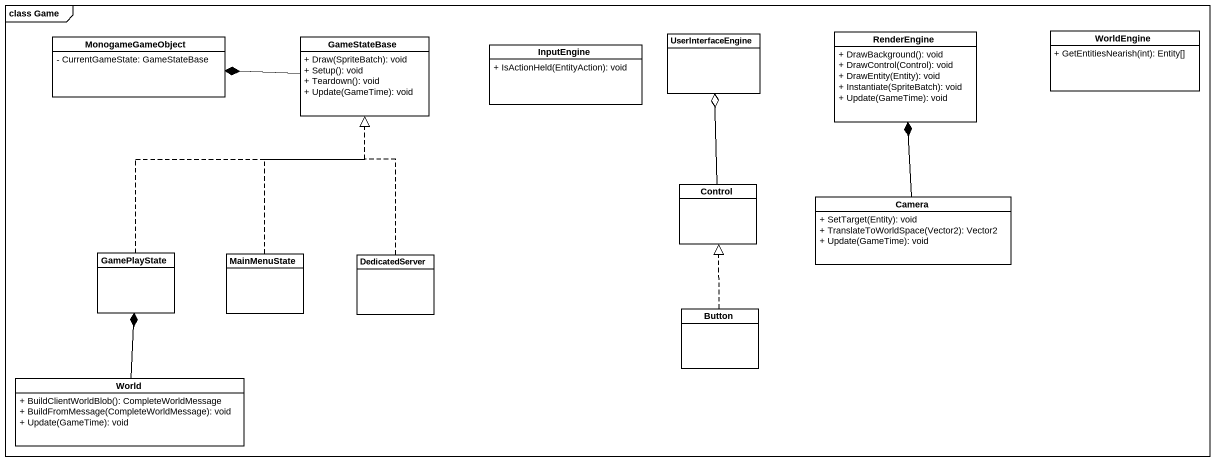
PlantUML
@startuml
mainframe class Game
hide circle
hide empty members
skinparam classAttributeIconSize 0
class MonogameGameObject {
  - CurrentGameState: GameStateBase
}
class GameStateBase {
  + Draw(SpriteBatch): void
  + Setup(): void
  + Teardown(): void
  + Update(GameTime): void
}
class UserInterfaceEngine
class RenderEngine {
  + DrawBackground(): void
  + DrawControl(Control): void
  + DrawEntity(Entity): void
  + Instantiate(SpriteBatch): void
  + Update(GameTime): void
}
class WorldEngine {
  + GetEntitiesNearish(int): Entity[]
}
class InputEngine {
  + IsActionHeld(EntityAction): void
}
class "Control" as Control_
class Camera {
  + SetTarget(Entity): void
  + TranslateToWorldSpace(Vector2): Vector2
  + Update(GameTime): void
}
class GamePlayState
class MainMenuState
class DedicatedServer
class Button
class World {
  + BuildClientWorldBlob(): CompleteWorldMessage
  + BuildFromMessage(CompleteWorldMessage): void
  + Update(GameTime): void
}
GameStateBase -left-* MonogameGameObject
Control_ -up-o UserInterfaceEngine
Camera -up-* RenderEngine
GamePlayState .up.|> GameStateBase
MainMenuState .up.|> GameStateBase
DedicatedServer .up.|> GameStateBase
Button .up.|> Control_
World -up-* GamePlayState
@enduml
